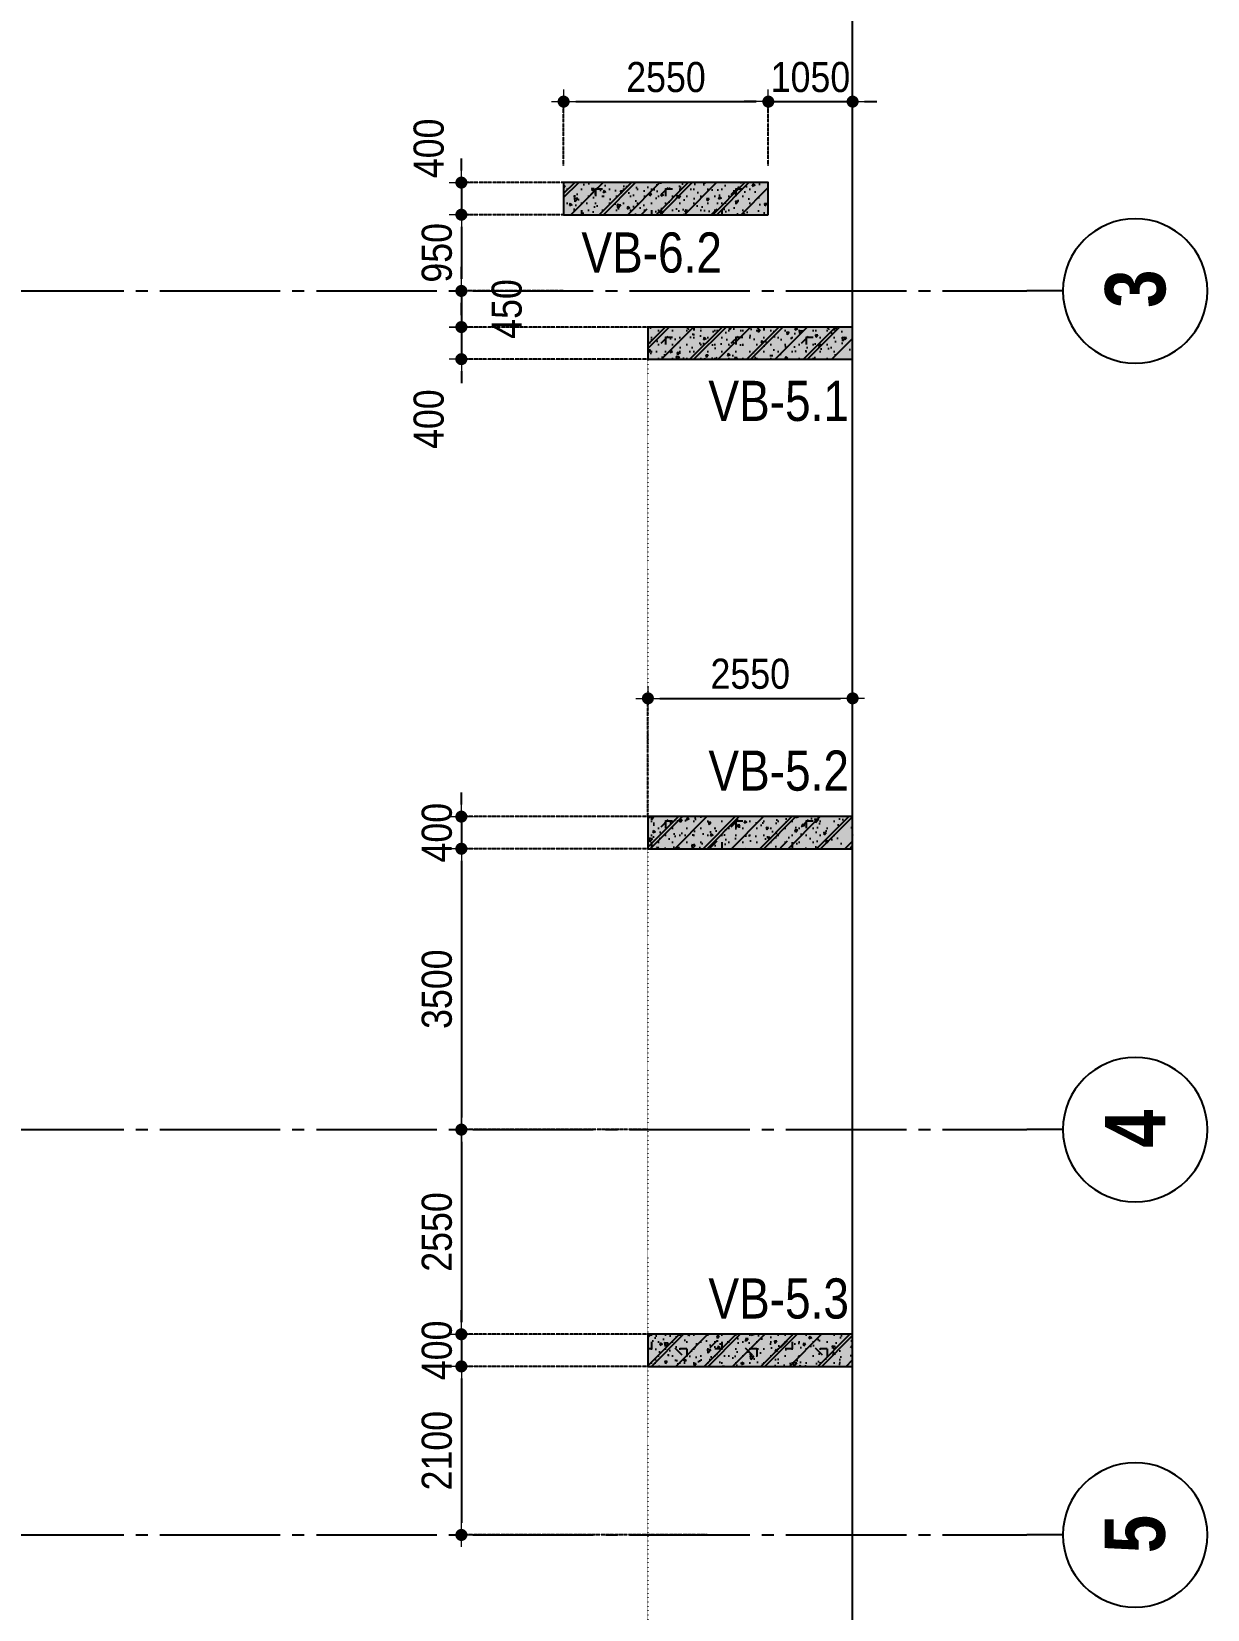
# Model space of a CAD drawing. Header units: millimetres. Extents: x -3973692 to -2843767, y 592734 to 838475.
# Drawn here: x -3259173 to -3244525, y 734603 to 754263 of the extents above; entities that cross this region are included whole.
import ezdxf
from ezdxf.enums import TextEntityAlignment as Align

# ---------------------------------------------------------------- set-up
doc = ezdxf.new("R2010")
doc.units = ezdxf.units.MM
doc.header["$MEASUREMENT"] = 0
doc.header["$PDMODE"] = 3
doc.header["$PDSIZE"] = -20
for name, pattern in [('CHG_XX_Luoi truc-Block B$0$MB_Luoi truc-150-TWB$0$Center101', [13, 10, -1, 1, -1]), ('DIVIDE2', [15.87499999999999, 6.349999999999998, -3.174999999999998, 0, -3.174999999999998, 0, -3.174999999999998]), ('DOT2', [0.125, 0, -0.125]), ('HIDDEN5', [2.8375, 1.25, -1.5875])]:
    doc.linetypes.add(name, pattern=pattern)
doc.layers.get('0').update_dxf_attribs({"lineweight": 9})
doc.layers.get('Defpoints').update_dxf_attribs({"color": 10, "lineweight": 0})
for name, color, linetype, lineweight in [("'S_General_Dim_1", 1, 'Continuous', 18), ("'S_General_Divide_3 Intermediate", 3, 'DIVIDE2', 40), ('CHG_XX_Cot_Block B-T2-3$0$DBAO', 3, 'Continuous', 13), ('TEXT', 7, 'Continuous', 15)]:
    doc.layers.add(name, color=color, linetype=linetype, lineweight=lineweight)
for name, color, linetype in [('CHG_XX_Cot_Block B-T2-3$0$mb_cot tang 4-8 twb$0$Concrete Hatch', 218, 'Continuous'), ('CHG_XX_Cot_Block B-T2-3$0$mb_cot tang 4-8 twb$0$Concrete Line', 6, 'Continuous'), ('CHG_XX_Cot_Block B-T2-3$0$mb_cot tang 4-8 twb$0$Concrete Solid', 216, 'Continuous'), ('CHG_XX_Luoi truc-Block B$0$MB_Luoi truc-150-TWB$0$Grid', 34, 'Continuous'), ('CHG_XX_Luoi truc-Block B$0$MB_Luoi truc-150-TWB$0$Grid Line', 251, 'CHG_XX_Luoi truc-Block B$0$MB_Luoi truc-150-TWB$0$Center101'), ('dim', 1, 'Continuous')]:
    doc.layers.add(name, color=color, linetype=linetype)
doc.styles.add('arial', font='arial.ttf', dxfattribs={"width": 0.85})
doc.styles.add('CHG_XX_Luoi truc-Block B$0$MB_Luoi truc-150-TWB$0$Grid A-F$0$VNI-HelveCB', font='')
doc.styles.add('TTP-HelCon', font='')
doc.styles.get('CHG_XX_Luoi truc-Block B$0$MB_Luoi truc-150-TWB$0$Grid A-F$0$VNI-HelveCB').set_extended_font_data('VNI-Helve-Condense', bold=True)
doc.styles.get('TTP-HelCon').set_extended_font_data('VNI-Helve-Condense')
doc.dimstyles.new('150', dxfattribs={"dimscale": 150, "dimtxt": 2.5, "dimasz": 1, "dimexe": 0, "dimexo": 0, "dimgap": 0.75, "dimtad": 1, "dimdec": 0, "dimzin": 9, "dimdsep": 46, "dimtxsty": 'arial', "dimblk1": 'DIMDOT', "dimblk2": 'DIMDOT', "dimsah": 1, "dimcen": 2, "dimdle": 3, "dimclre": 8, "dimclrt": 2, "dimadec": 0, "dimazin": 0, "dimtfac": 1, "dimtdec": 0, "dimtix": 1, "dimtmove": 2, "dimatfit": 3, "dimldrblk": 'DIMPIJL', "dimfxl": 1, "dimtvp": 1.8, "dimtolj": 1, "dimtzin": 0, "dimarcsym": 0})

# ---------------------------------------------------------------- blocks, each defined once
blk = doc.blocks.new('*U3043')
at = {"layer": 'CHG_XX_Luoi truc-Block B$0$MB_Luoi truc-150-TWB$0$Grid', "lineweight": -2}
blk.add_line((0, 192), (0, 189), dxfattribs=at)
blk.add_circle((0, 198), 6, dxfattribs=at)
at = {"layer": 'CHG_XX_Luoi truc-Block B$0$MB_Luoi truc-150-TWB$0$Grid Line'}
blk.add_line((0, 0), (0, 189), dxfattribs=at)
at = {"layer": 'CHG_XX_Luoi truc-Block B$0$MB_Luoi truc-150-TWB$0$Grid', "lineweight": -2, "style": 'CHG_XX_Luoi truc-Block B$0$MB_Luoi truc-150-TWB$0$Grid A-F$0$VNI-HelveCB'}
for tag, p in [('GRIDSUB', (0, 198)), ('GRID', (0, -9))]:
    blk.add_attdef(tag, text='', height=5, dxfattribs=at).set_placement(p, align=Align.MIDDLE)
blk = doc.blocks.new('CHG_XX_Luoi truc-Block B', base_point=(8026088.360705459, 1047448.634998515))
at = {"layer": 'CHG_XX_Luoi truc-Block B$0$MB_Luoi truc-150-TWB$0$Grid Line'}
blk.add_line((8048788.360705578, 1046158.106275256), (8048788.360705578, 1128272.580775458), dxfattribs=at)
at = {"layer": 'CHG_XX_Luoi truc-Block B$0$MB_Luoi truc-150-TWB$0$Grid'}
ref = blk.add_blockref('*U3043', (8022608.235654154, 1114648.634998515), dxfattribs=dict(at, xscale=-150, yscale=150, zscale=150, rotation=270))
ref.add_attrib('GRIDSUB', '3', dxfattribs={"lineweight": -2, "height": 750, "rotation": 90, "style": 'CHG_XX_Luoi truc-Block B$0$MB_Luoi truc-150-TWB$0$Grid A-F$0$VNI-HelveCB'}).set_placement((8052308.235654154, 1114676.634998515), align=Align.MIDDLE)
ref = blk.add_blockref('*U3043', (8022608.235654154, 1104198.634998515), dxfattribs=dict(at, xscale=-150, yscale=150, zscale=150, rotation=270))
ref.add_attrib('GRIDSUB', '4', dxfattribs={"lineweight": -2, "height": 750, "rotation": 90, "style": 'CHG_XX_Luoi truc-Block B$0$MB_Luoi truc-150-TWB$0$Grid A-F$0$VNI-HelveCB'}).set_placement((8052308.235654154, 1104210.634998515), align=Align.MIDDLE)
ref = blk.add_blockref('*U3043', (8022608.235654154, 1099148.634998515), dxfattribs=dict(at, xscale=-150, yscale=150, zscale=150, rotation=270))
ref.add_attrib('GRIDSUB', '5', dxfattribs={"lineweight": -2, "height": 750, "rotation": 90, "style": 'CHG_XX_Luoi truc-Block B$0$MB_Luoi truc-150-TWB$0$Grid A-F$0$VNI-HelveCB'}).set_placement((8052308.235654154, 1099160.634998515), align=Align.MIDDLE)
blk = doc.blocks.new('*U3027')
at = {"layer": 'CHG_XX_Cot_Block B-T2-3$0$mb_cot tang 4-8 twb$0$Concrete Hatch'}
h = blk.add_hatch(dxfattribs=at)
h.set_pattern_fill('CONCRETE', color=256, scale=50, style=0, pattern_type=2)
h.set_pattern_definition([(45, (1000, -149.9999999999999), (-176.7766952966369, 176.7766952966369), []), (45, (1000, -99.99999999999986), (-353.5533905932737, 353.5533905932738), []), (49.99999999999999, (1000, -149.9999999999999), (358.6300913003767, -31.37606749129755), [37.5, -412.5]), (355, (1000, -149.9999999999999), (-69.3756668065, 376.0960668500059), [30, -330]), (100.4514, (1029.88584, -152.6146699999998), (289.2546908570108, 344.7197710304768), [31.870095, -350.571056]), (46.18420000000002, (1000, -49.99999999999986), (533.6205243128222, -82.75950716450905), [56.24999999999997, -618.7499999999995]), (96.6356, (1044.4683725, -56.89665349999987), (467.3313527743517, 487.0589354502209), [47.805144, -525.8565]), (351.1842, (1000, -49.99999999999986), (467.3309725668136, 487.0593004626623), [45, -495]), (21, (1050, -74.99999999999986), (298.4535260592309, -201.3094453326694), [37.5, -412.5]), (326.0000000000001, (1050, -74.99999999999986), (121.6576659607909, 362.5750225234265), [30, -330]), (71.4514, (1074.8711165, -91.77580299999985), (420.111314290745, 161.2652483549762), [31.870095, -350.571056]), (37.50000000000001, (1000, -149.9999999999999), (6.079927658645334, 166.4469269156558), [0, -326, 0, -335, 0, -331.25]), (7.499999999999999, (1000, -149.9999999999999), (131.5347687210743, 197.2058559411801), [0, -191, 0, -318.5, 0, -126.25]), (327.5, (888.5, -149.9999999999999), (266.9112180862045, -11.2774358671899), [0, -125, 0, -390, 0, -517.5]), (317.5, (838.5, -149.9999999999999), (291.5930846711931, 50.05249116615882), [0, -162.5, 0, -259, 0, -367.5]), (0, (1175, 25.00000000000014), (0, 875), [87.5, -787.5]), (0, (1437.5, 200.0000000000001), (0, 875), [87.5, -787.5]), (0, (1262.5, 550.0000000000001), (0, 875), [87.5, -350, 87.5, -350]), (90, (1175, 25.00000000000014), (-875, 5.35782974626967e-14), [87.5, -787.5]), (90, (1262.5, 550.0000000000001), (-875, 5.35782974626967e-14), [87.5, -787.5]), (90, (1525, 200.0000000000001), (-875, 5.35782974626967e-14), [87.5, -787.5]), (90, (1700, 462.5000000000001), (-875, 5.35782974626967e-14), [87.5, -787.5]), (135, (1262.5, 25.00000000000014), (-875.016357447105, 8.881784197001252e-14), [123.76, -1113.7]), (135, (1350, 550.0000000000001), (-875.016357447105, 8.881784197001252e-14), [123.76, -1113.7]), (45, (1437.5, 200.0000000000001), (8.881784197001252e-14, 875.016357447105), [123.76, -247.485, 123.76, -742.455]), (0, (825, -149.9999999999999), (87.5, 87.5), [-175, 0])])
h.paths.add_polyline_path([(-750, 150), (-750, -249.9999999999999), (1800, -250), (1800, 150)])
at = {"layer": 'CHG_XX_Cot_Block B-T2-3$0$mb_cot tang 4-8 twb$0$Concrete Solid'}
blk.add_hatch(color=256, dxfattribs=at).paths.add_polyline_path([(-750, 150), (-750, -249.9999999999999), (1800, -250), (1800, 150)])
at = {"layer": 'CHG_XX_Cot_Block B-T2-3$0$mb_cot tang 4-8 twb$0$Concrete Line'}
blk.add_lwpolyline([(-750, 150), (-750, -249.9999999999999), (1800, -250), (1800, 150)], close=True, dxfattribs=at)
blk = doc.blocks.new('*U3028')
at = {"layer": 'CHG_XX_Cot_Block B-T2-3$0$mb_cot tang 4-8 twb$0$Concrete Hatch'}
h = blk.add_hatch(dxfattribs=at)
h.set_pattern_fill('CONCRETE', color=256, scale=50, style=0, pattern_type=2)
h.set_pattern_definition([(45, (1000, -49.99999999999986), (-176.7766952966369, 176.7766952966369), []), (45, (1000, 1.4210854715202e-13), (-353.5533905932737, 353.5533905932738), []), (49.99999999999999, (1000, -49.99999999999986), (358.6300913003767, -31.37606749129755), [37.5, -412.5]), (355, (1000, -49.99999999999986), (-69.3756668065, 376.0960668500059), [30, -330]), (100.4514, (1029.88584, -52.61466999999985), (289.2546908570108, 344.7197710304768), [31.870095, -350.571056]), (46.18420000000002, (1000, 50.00000000000014), (533.6205243128222, -82.75950716450905), [56.24999999999997, -618.7499999999995]), (96.6356, (1044.4683725, 43.10334650000013), (467.3313527743517, 487.0589354502209), [47.805144, -525.8565]), (351.1842, (1000, 50.00000000000014), (467.3309725668136, 487.0593004626623), [45, -495]), (21, (1050, 25.00000000000014), (298.4535260592309, -201.3094453326694), [37.5, -412.5]), (326.0000000000001, (1050, 25.00000000000014), (121.6576659607909, 362.5750225234265), [30, -330]), (71.4514, (1074.8711165, 8.224197000000146), (420.111314290745, 161.2652483549762), [31.870095, -350.571056]), (37.50000000000001, (1000, -49.99999999999986), (6.079927658645334, 166.4469269156558), [0, -326, 0, -335, 0, -331.25]), (7.499999999999999, (1000, -49.99999999999986), (131.5347687210743, 197.2058559411801), [0, -191, 0, -318.5, 0, -126.25]), (327.5, (888.5, -49.99999999999986), (266.9112180862045, -11.2774358671899), [0, -125, 0, -390, 0, -517.5]), (317.5, (838.5, -49.99999999999986), (291.5930846711931, 50.05249116615882), [0, -162.5, 0, -259, 0, -367.5]), (0, (1175, 125.0000000000001), (0, 875), [87.5, -787.5]), (0, (1437.5, 300.0000000000001), (0, 875), [87.5, -787.5]), (0, (1262.5, 650.0000000000001), (0, 875), [87.5, -350, 87.5, -350]), (90, (1175, 125.0000000000001), (-875, 5.35782974626967e-14), [87.5, -787.5]), (90, (1262.5, 650.0000000000001), (-875, 5.35782974626967e-14), [87.5, -787.5]), (90, (1525, 300.0000000000001), (-875, 5.35782974626967e-14), [87.5, -787.5]), (90, (1700, 562.5000000000001), (-875, 5.35782974626967e-14), [87.5, -787.5]), (135, (1262.5, 125.0000000000001), (-875.016357447105, 8.881784197001252e-14), [123.76, -1113.7]), (135, (1350, 650.0000000000001), (-875.016357447105, 8.881784197001252e-14), [123.76, -1113.7]), (45, (1437.5, 300.0000000000001), (8.881784197001252e-14, 875.016357447105), [123.76, -247.485, 123.76, -742.455]), (0, (825, -49.99999999999986), (87.5, 87.5), [-175, 0])])
h.paths.add_polyline_path([(-750, 200), (-750, -199.9999999999999), (1800, -200), (1800, 200)])
at = {"layer": 'CHG_XX_Cot_Block B-T2-3$0$mb_cot tang 4-8 twb$0$Concrete Solid'}
blk.add_hatch(color=256, dxfattribs=at).paths.add_polyline_path([(-750, 200), (-750, -199.9999999999999), (1800, -200), (1800, 200)])
at = {"layer": 'CHG_XX_Cot_Block B-T2-3$0$mb_cot tang 4-8 twb$0$Concrete Line'}
blk.add_lwpolyline([(-750, 200), (-750, -199.9999999999999), (1800, -200), (1800, 200)], close=True, dxfattribs=at)
blk = doc.blocks.new('CHG_XX_Cot_Block B-T2-3', base_point=(8026088.360705459, 1047448.634998515))
at = {"layer": 'CHG_XX_Cot_Block B-T2-3$0$DBAO'}
blk.add_blockref('CHG_XX_Luoi truc-Block B', (8026088.360705459, 1047448.634998515), dxfattribs=at)
at = {"layer": 'CHG_XX_Cot_Block B-T2-3$0$mb_cot tang 4-8 twb$0$Concrete Line', "rotation": 180}
for name, p in [('*U3027', (8046988.360705577, 1115748.635007361)), ('*U3028', (8048038.360705577, 1113998.635007361)), ('*U3027', (8048038.360705577, 1107848.635007361)), ('*U3028', (8048038.360705577, 1101448.635007361))]:
    blk.add_blockref(name, p, dxfattribs=at)
blk = doc.blocks.new('b')
at = {"layer": 'TEXT', "color": 3, "style": 'TTP-HelCon'}
for s, p in [('VB-6.2', (-3378.400557851419, -10970.78498547967)), ('VB-5.1', (-1796.40261466708, -12819.67889465613)), ('VB-5.2', (-1796.40261466708, -17425.97989465622)), ('VB-5.3', (-1796.40261466708, -24003.43889465602))]:
    blk.add_text(s, height=500, dxfattribs=at).set_placement(p)
blk = doc.blocks.new('DIMDOT')
for p, q in [((1, 0), (-1, 0)), ((0, -1), (0, 1))]:
    blk.add_line(p, q)
at = {"const_width": 0.5}
blk.add_lwpolyline([(-0.25, 0, 1), (0.25, 0, 1)], format="xyb", close=True, dxfattribs=at)
blk = doc.blocks.new('*D802')
at = {"layer": "'S_General_Dim_1", "color": 8, "linetype": 'HIDDEN5', "lineweight": -2, "transparency": 16777216}
for p, q in [((-3252545.198556816, 752590.2407234383), (-3252545.198556816, 753389.9756098083)), ((-3249995.198556816, 752590.2407234383), (-3249995.198556816, 753389.9756098083))]:
    blk.add_line(p, q, dxfattribs=at)
at = {"layer": "'S_General_Dim_1", "color": 0, "lineweight": -2, "transparency": 16777216}
blk.add_line((-3252395.198556816, 753389.9756098083), (-3250145.198556816, 753389.9756098083), dxfattribs=at)
at = {"layer": 'Defpoints', "color": 0, "transparency": 16777216}
for p in [(-3249995.198556816, 753389.9756098083), (-3252545.198556816, 752590.2407234383), (-3249995.198556816, 752590.2407234383)]:
    blk.add_point(p, dxfattribs=at)
at = {"layer": "'S_General_Dim_1", "color": 0, "lineweight": -2, "transparency": 16777216, "xscale": 150, "yscale": 150, "zscale": 150, "rotation": 180}
blk.add_blockref('DIMDOT', (-3252545.198556816, 753389.9756098083), dxfattribs=at)
at = {"layer": "'S_General_Dim_1", "color": 0, "lineweight": -2, "transparency": 16777216, "xscale": 150, "yscale": 150, "zscale": 150}
blk.add_blockref('DIMDOT', (-3249995.198556816, 753389.9756098083), dxfattribs=at)
at = {"layer": "'S_General_Dim_1", "color": 2, "transparency": 16777216, "insert": (-3251270.198556816, 753693.940480204), "char_height": 375, "attachment_point": 5, "style": 'arial'}
blk.add_mtext('\\A1;2550', dxfattribs=at)
blk = doc.blocks.new('DIMPIJL')
at = {"linetype": 'ByBlock'}
blk.add_solid([(-2.5, 0.4166666666666686), (-2.5, -0.4166666666666686), (0, 0)], dxfattribs=at)
blk = doc.blocks.new('*D803')
at = {"layer": "'S_General_Dim_1", "color": 0, "lineweight": -2, "transparency": 16777216}
for p, q in [((-3253819.097939142, 752531.0114584323), (-3253819.097939142, 752681.0114584323)), ((-3253819.097939142, 752381.0114584323), (-3253819.097939142, 751981.0114584323)), ((-3253819.097939142, 751831.0114584323), (-3253819.097939142, 751681.0114584323))]:
    blk.add_line(p, q, dxfattribs=at)
at = {"layer": "'S_General_Dim_1", "color": 8, "linetype": 'HIDDEN5', "lineweight": -2, "transparency": 16777216}
for p, q in [((-3252545.198556818, 752381.0114584323), (-3253819.097939142, 752381.0114584323)), ((-3252545.198556818, 751981.0114584323), (-3253819.097939142, 751981.0114584323))]:
    blk.add_line(p, q, dxfattribs=at)
at = {"layer": 'Defpoints', "color": 0, "transparency": 16777216}
for p in [(-3252545.198556818, 752381.0114584323), (-3253819.097939142, 751981.0114584323), (-3252545.198556818, 751981.0114584323)]:
    blk.add_point(p, dxfattribs=at)
at = {"layer": "'S_General_Dim_1", "color": 0, "lineweight": -2, "transparency": 16777216, "xscale": 150, "yscale": 150, "zscale": 150}
for p, rotation in [((-3253819.097939142, 752381.0114584323), 270), ((-3253819.097939142, 751981.0114584323), 90)]:
    blk.add_blockref('DIMDOT', p, dxfattribs=dict(at, rotation=rotation))
at = {"layer": "'S_General_Dim_1", "color": 2, "transparency": 16777216, "insert": (-3254224.384432985, 752807.5797804882), "char_height": 375, "attachment_point": 5, "rotation": 90, "style": 'arial'}
blk.add_mtext('\\A1;400', dxfattribs=at)
blk = doc.blocks.new('*D804')
at = {"layer": "'S_General_Dim_1", "color": 8, "linetype": 'HIDDEN5', "lineweight": -2, "transparency": 16777216}
for p, q in [((-3252545.198556818, 751981.0114584323), (-3253819.097939142, 751981.0114584323)), ((-3252548.954833514, 751031.0114495863), (-3253819.097939142, 751031.0114495863))]:
    blk.add_line(p, q, dxfattribs=at)
at = {"layer": "'S_General_Dim_1", "color": 0, "lineweight": -2, "transparency": 16777216}
blk.add_line((-3253819.097939142, 751831.0114584323), (-3253819.097939142, 751181.0114495863), dxfattribs=at)
at = {"layer": 'Defpoints', "color": 0, "transparency": 16777216}
for p in [(-3252545.198556818, 751981.0114584323), (-3253819.097939142, 751031.0114495863), (-3252548.954833514, 751031.0114495863)]:
    blk.add_point(p, dxfattribs=at)
at = {"layer": "'S_General_Dim_1", "color": 0, "lineweight": -2, "transparency": 16777216, "xscale": 150, "yscale": 150, "zscale": 150}
for p, rotation in [((-3253819.097939142, 751981.0114584323), 90), ((-3253819.097939142, 751031.0114495863), 270)]:
    blk.add_blockref('DIMDOT', p, dxfattribs=dict(at, rotation=rotation))
at = {"layer": "'S_General_Dim_1", "color": 2, "transparency": 16777216, "insert": (-3254123.062809537, 751506.0114540101), "char_height": 375, "attachment_point": 5, "rotation": 90, "style": 'arial'}
blk.add_mtext('\\A1;950', dxfattribs=at)
blk = doc.blocks.new('*D805')
at = {"layer": "'S_General_Dim_1", "color": 0, "lineweight": -2, "transparency": 16777216}
for p, q in [((-3250145.198556816, 753389.9756098083), (-3250295.198556816, 753389.9756098083)), ((-3249995.198556816, 753389.9756098083), (-3248945.198556816, 753389.9756098083)), ((-3248795.198556816, 753389.9756098083), (-3248645.198556816, 753389.9756098083))]:
    blk.add_line(p, q, dxfattribs=at)
at = {"layer": "'S_General_Dim_1", "color": 8, "linetype": 'HIDDEN5', "lineweight": -2, "transparency": 16777216}
for p, q in [((-3249995.198556816, 752590.2407234383), (-3249995.198556816, 753389.9756098083)), ((-3248945.198556816, 752404.118975077), (-3248945.198556816, 753389.9756098083))]:
    blk.add_line(p, q, dxfattribs=at)
at = {"layer": 'Defpoints', "color": 0, "transparency": 16777216}
for p in [(-3248945.198556816, 753389.9756098083), (-3249995.198556816, 752590.2407234383), (-3248945.198556816, 752404.118975077)]:
    blk.add_point(p, dxfattribs=at)
at = {"layer": "'S_General_Dim_1", "color": 0, "lineweight": -2, "transparency": 16777216, "xscale": 150, "yscale": 150, "zscale": 150}
blk.add_blockref('DIMDOT', (-3249995.198556816, 753389.9756098083), dxfattribs=at)
at = {"layer": "'S_General_Dim_1", "color": 0, "lineweight": -2, "transparency": 16777216, "xscale": 150, "yscale": 150, "zscale": 150, "rotation": 180}
blk.add_blockref('DIMDOT', (-3248945.198556816, 753389.9756098083), dxfattribs=at)
at = {"layer": "'S_General_Dim_1", "color": 2, "transparency": 16777216, "insert": (-3249470.198556816, 753693.940480204), "char_height": 375, "attachment_point": 5, "style": 'arial'}
blk.add_mtext('\\A1;1050', dxfattribs=at)
blk = doc.blocks.new('*D806')
at = {"layer": "'S_General_Dim_1", "color": 0, "lineweight": -2, "transparency": 16777216}
for p, q in [((-3253819.097939148, 751181.0114495863), (-3253819.097939148, 751331.0114495863)), ((-3253819.097939148, 751031.0114495863), (-3253819.097939148, 750581.0114584328)), ((-3253819.097939148, 750431.0114584328), (-3253819.097939148, 750281.0114584328))]:
    blk.add_line(p, q, dxfattribs=at)
at = {"layer": "'S_General_Dim_1", "color": 8, "linetype": 'HIDDEN5', "lineweight": -2, "transparency": 16777216}
for p, q in [((-3252548.954833514, 751031.0114495863), (-3253819.097939148, 751031.0114495863)), ((-3251495.198556818, 750581.0114584328), (-3253819.097939148, 750581.0114584328))]:
    blk.add_line(p, q, dxfattribs=at)
at = {"layer": 'Defpoints', "color": 0, "transparency": 16777216}
for p in [(-3252548.954833514, 751031.0114495863), (-3253819.097939148, 750581.0114584328), (-3251495.198556818, 750581.0114584328)]:
    blk.add_point(p, dxfattribs=at)
at = {"layer": "'S_General_Dim_1", "color": 0, "lineweight": -2, "transparency": 16777216, "xscale": 150, "yscale": 150, "zscale": 150}
for p, rotation in [((-3253819.097939148, 751031.0114495863), 270), ((-3253819.097939148, 750581.0114584328), 90)]:
    blk.add_blockref('DIMDOT', p, dxfattribs=dict(at, rotation=rotation))
at = {"layer": "'S_General_Dim_1", "color": 2, "transparency": 16777216, "insert": (-3253252.3235934, 750806.0114540105), "char_height": 375, "attachment_point": 5, "rotation": 90, "style": 'arial'}
blk.add_mtext('\\A1;450', dxfattribs=at)
blk = doc.blocks.new('*D807')
at = {"layer": "'S_General_Dim_1", "color": 0, "lineweight": -2, "transparency": 16777216}
for p, q in [((-3253819.097939148, 750731.0114584328), (-3253819.097939148, 750881.0114584328)), ((-3253819.097939148, 750581.0114584328), (-3253819.097939148, 750181.0114584328)), ((-3253819.097939148, 750031.0114584328), (-3253819.097939148, 749881.0114584328))]:
    blk.add_line(p, q, dxfattribs=at)
at = {"layer": "'S_General_Dim_1", "color": 8, "linetype": 'HIDDEN5', "lineweight": -2, "transparency": 16777216}
for p, q in [((-3251495.198556818, 750581.0114584328), (-3253819.097939148, 750581.0114584328)), ((-3251495.198556818, 750181.0114584328), (-3253819.097939148, 750181.0114584328))]:
    blk.add_line(p, q, dxfattribs=at)
at = {"layer": 'Defpoints', "color": 0, "transparency": 16777216}
for p in [(-3251495.198556818, 750581.0114584328), (-3253819.097939148, 750181.0114584328), (-3251495.198556818, 750181.0114584328)]:
    blk.add_point(p, dxfattribs=at)
at = {"layer": "'S_General_Dim_1", "color": 0, "lineweight": -2, "transparency": 16777216, "xscale": 150, "yscale": 150, "zscale": 150}
for p, rotation in [((-3253819.097939148, 750581.0114584328), 270), ((-3253819.097939148, 750181.0114584328), 90)]:
    blk.add_blockref('DIMDOT', p, dxfattribs=dict(at, rotation=rotation))
at = {"layer": "'S_General_Dim_1", "color": 2, "transparency": 16777216, "insert": (-3254224.384432991, 749433.4788600105), "char_height": 375, "attachment_point": 5, "rotation": 90, "style": 'arial'}
blk.add_mtext('\\A1;400', dxfattribs=at)
blk = doc.blocks.new('*D786')
at = {"layer": "'S_General_Dim_1", "color": 0, "lineweight": -2, "transparency": 16777216}
for p, q in [((-3253819.09793915, 744631.0114584321), (-3253819.09793915, 744781.0114584321)), ((-3253819.09793915, 744481.0114584321), (-3253819.09793915, 744081.0114584321)), ((-3253819.09793915, 743931.0114584321), (-3253819.09793915, 743781.0114584321))]:
    blk.add_line(p, q, dxfattribs=at)
at = {"layer": "'S_General_Dim_1", "color": 8, "linetype": 'HIDDEN5', "lineweight": -2, "transparency": 16777216}
for p, q in [((-3251495.198556818, 744481.0114584321), (-3253819.09793915, 744481.0114584321)), ((-3251495.198556818, 744081.0114584321), (-3253819.09793915, 744081.0114584321))]:
    blk.add_line(p, q, dxfattribs=at)
at = {"layer": 'Defpoints', "color": 0, "transparency": 16777216}
for p in [(-3251495.198556818, 744481.0114584321), (-3253819.09793915, 744081.0114584321), (-3251495.198556818, 744081.0114584321)]:
    blk.add_point(p, dxfattribs=at)
at = {"layer": "'S_General_Dim_1", "color": 0, "lineweight": -2, "transparency": 16777216, "xscale": 150, "yscale": 150, "zscale": 150}
for p, rotation in [((-3253819.09793915, 744481.0114584321), 270), ((-3253819.09793915, 744081.0114584321), 90)]:
    blk.add_blockref('DIMDOT', p, dxfattribs=dict(at, rotation=rotation))
at = {"layer": "'S_General_Dim_1", "color": 2, "transparency": 16777216, "insert": (-3254123.062809545, 744281.0114584329), "char_height": 375, "attachment_point": 5, "rotation": 90, "style": 'arial'}
blk.add_mtext('\\A1;400', dxfattribs=at)
blk = doc.blocks.new('*D787')
at = {"layer": "'S_General_Dim_1", "color": 8, "linetype": 'HIDDEN5', "lineweight": -2, "transparency": 16777216}
for p, q in [((-3251495.198556818, 744081.0114584321), (-3253819.097939152, 744081.0114584321)), ((-3251495.198556818, 740581.0114495863), (-3253819.097939152, 740581.0114495863))]:
    blk.add_line(p, q, dxfattribs=at)
at = {"layer": "'S_General_Dim_1", "color": 0, "lineweight": -2, "transparency": 16777216}
blk.add_line((-3253819.097939152, 743931.0114584321), (-3253819.097939152, 740731.0114495863), dxfattribs=at)
at = {"layer": 'Defpoints', "color": 0, "transparency": 16777216}
for p in [(-3251495.198556818, 744081.0114584321), (-3253819.097939152, 740581.0114495863), (-3251495.198556818, 740581.0114495863)]:
    blk.add_point(p, dxfattribs=at)
at = {"layer": "'S_General_Dim_1", "color": 0, "lineweight": -2, "transparency": 16777216, "xscale": 150, "yscale": 150, "zscale": 150}
for p, rotation in [((-3253819.097939152, 744081.0114584321), 90), ((-3253819.097939152, 740581.0114495863), 270)]:
    blk.add_blockref('DIMDOT', p, dxfattribs=dict(at, rotation=rotation))
at = {"layer": "'S_General_Dim_1", "color": 2, "transparency": 16777216, "insert": (-3254123.190708592, 742331.0114540099), "char_height": 375, "attachment_point": 5, "rotation": 90, "style": 'arial'}
blk.add_mtext('\\A1;3500', dxfattribs=at)
blk = doc.blocks.new('*D788')
at = {"layer": "'S_General_Dim_1", "color": 8, "linetype": 'HIDDEN5', "lineweight": -2, "transparency": 16777216}
for p, q in [((-3251495.198556818, 740581.0114495863), (-3253819.097939154, 740581.0114495863)), ((-3251495.198556818, 738031.0114584329), (-3253819.097939154, 738031.0114584329))]:
    blk.add_line(p, q, dxfattribs=at)
at = {"layer": "'S_General_Dim_1", "color": 0, "lineweight": -2, "transparency": 16777216}
blk.add_line((-3253819.097939154, 740431.0114495863), (-3253819.097939154, 738181.0114584329), dxfattribs=at)
at = {"layer": 'Defpoints', "color": 0, "transparency": 16777216}
for p in [(-3251495.198556818, 740581.0114495863), (-3253819.097939154, 738031.0114584329), (-3251495.198556818, 738031.0114584329)]:
    blk.add_point(p, dxfattribs=at)
at = {"layer": "'S_General_Dim_1", "color": 0, "lineweight": -2, "transparency": 16777216, "xscale": 150, "yscale": 150, "zscale": 150}
for p, rotation in [((-3253819.097939154, 740581.0114495863), 90), ((-3253819.097939154, 738031.0114584329), 270)]:
    blk.add_blockref('DIMDOT', p, dxfattribs=dict(at, rotation=rotation))
at = {"layer": "'S_General_Dim_1", "color": 2, "transparency": 16777216, "insert": (-3254123.062809548, 739306.0114540104), "char_height": 375, "attachment_point": 5, "rotation": 90, "style": 'arial'}
blk.add_mtext('\\A1;2550', dxfattribs=at)
blk = doc.blocks.new('*D789')
at = {"layer": "'S_General_Dim_1", "color": 0, "lineweight": -2, "transparency": 16777216}
for p, q in [((-3253819.097939156, 738181.0114584329), (-3253819.097939156, 738331.0114584329)), ((-3253819.097939156, 738031.0114584329), (-3253819.097939156, 737631.0114584329)), ((-3253819.097939156, 737481.0114584329), (-3253819.097939156, 737331.0114584329))]:
    blk.add_line(p, q, dxfattribs=at)
at = {"layer": "'S_General_Dim_1", "color": 8, "linetype": 'HIDDEN5', "lineweight": -2, "transparency": 16777216}
for p, q in [((-3251495.198556818, 738031.0114584329), (-3253819.097939156, 738031.0114584329)), ((-3251495.198556818, 737631.0114584329), (-3253819.097939156, 737631.0114584329))]:
    blk.add_line(p, q, dxfattribs=at)
at = {"layer": 'Defpoints', "color": 0, "transparency": 16777216}
for p in [(-3251495.198556818, 738031.0114584329), (-3253819.097939156, 737631.0114584329), (-3251495.198556818, 737631.0114584329)]:
    blk.add_point(p, dxfattribs=at)
at = {"layer": "'S_General_Dim_1", "color": 0, "lineweight": -2, "transparency": 16777216, "xscale": 150, "yscale": 150, "zscale": 150}
for p, rotation in [((-3253819.097939156, 738031.0114584329), 270), ((-3253819.097939156, 737631.0114584329), 90)]:
    blk.add_blockref('DIMDOT', p, dxfattribs=dict(at, rotation=rotation))
at = {"layer": "'S_General_Dim_1", "color": 2, "transparency": 16777216, "insert": (-3254123.06280955, 737831.0114584337), "char_height": 375, "attachment_point": 5, "rotation": 90, "style": 'arial'}
blk.add_mtext('\\A1;400', dxfattribs=at)
blk = doc.blocks.new('*D790')
at = {"layer": "'S_General_Dim_1", "color": 8, "linetype": 'HIDDEN5', "lineweight": -2, "transparency": 16777216}
for p, q in [((-3251495.198556818, 737631.0114584329), (-3253819.097939157, 737631.0114584329)), ((-3250755.906180086, 735531.0114495863), (-3253819.097939157, 735531.0114495863))]:
    blk.add_line(p, q, dxfattribs=at)
at = {"layer": "'S_General_Dim_1", "color": 0, "lineweight": -2, "transparency": 16777216}
blk.add_line((-3253819.097939157, 737481.0114584329), (-3253819.097939157, 735681.0114495863), dxfattribs=at)
at = {"layer": 'Defpoints', "color": 0, "transparency": 16777216}
for p in [(-3251495.198556818, 737631.0114584329), (-3253819.097939157, 735531.0114495863), (-3250755.906180086, 735531.0114495863)]:
    blk.add_point(p, dxfattribs=at)
at = {"layer": "'S_General_Dim_1", "color": 0, "lineweight": -2, "transparency": 16777216, "xscale": 150, "yscale": 150, "zscale": 150}
for p, rotation in [((-3253819.097939157, 737631.0114584329), 90), ((-3253819.097939157, 735531.0114495863), 270)]:
    blk.add_blockref('DIMDOT', p, dxfattribs=dict(at, rotation=rotation))
at = {"layer": "'S_General_Dim_1", "color": 2, "transparency": 16777216, "insert": (-3254123.062809552, 736581.0114540104), "char_height": 375, "attachment_point": 5, "rotation": 90, "style": 'arial'}
blk.add_mtext('\\A1;2100', dxfattribs=at)
blk = doc.blocks.new('*D1978')
at = {"layer": "'S_General_Dim_1", "color": 8, "linetype": 'HIDDEN5', "lineweight": -2, "transparency": 16777216}
for p, q in [((-3251495.198556816, 744481.0114584322), (-3251495.198556816, 745954.9268670758)), ((-3248945.198556816, 744481.0114584322), (-3248945.198556816, 745954.9268670758))]:
    blk.add_line(p, q, dxfattribs=at)
at = {"layer": "'S_General_Dim_1", "color": 0, "lineweight": -2, "transparency": 16777216}
blk.add_line((-3251345.198556816, 745954.9268670758), (-3249095.198556816, 745954.9268670758), dxfattribs=at)
at = {"layer": 'Defpoints', "color": 0, "transparency": 16777216}
for p in [(-3248945.198556816, 745954.9268670758), (-3251495.198556816, 744481.0114584322), (-3248945.198556816, 744481.0114584322)]:
    blk.add_point(p, dxfattribs=at)
at = {"layer": "'S_General_Dim_1", "color": 0, "lineweight": -2, "transparency": 16777216, "xscale": 150, "yscale": 150, "zscale": 150, "rotation": 180}
blk.add_blockref('DIMDOT', (-3251495.198556816, 745954.9268670758), dxfattribs=at)
at = {"layer": "'S_General_Dim_1", "color": 0, "lineweight": -2, "transparency": 16777216, "xscale": 150, "yscale": 150, "zscale": 150}
blk.add_blockref('DIMDOT', (-3248945.198556816, 745954.9268670758), dxfattribs=at)
at = {"layer": "'S_General_Dim_1", "color": 2, "transparency": 16777216, "insert": (-3250220.198556816, 746258.8917374715), "char_height": 375, "attachment_point": 5, "style": 'arial'}
blk.add_mtext('\\A1;2550', dxfattribs=at)

msp = doc.modelspace()

# ---------------------------------------------------------------- linework, layer by layer
at = {"layer": 'dim', "linetype": 'DOT2', "ltscale": 10}
msp.add_line((-3251495.198556816, 750581.0114584325), (-3251495.198556816, 690231.0114584317), dxfattribs=at)

# ---------------------------------------------------------------- block references
at = {"layer": "'S_General_Divide_3 Intermediate"}
msp.add_blockref('CHG_XX_Cot_Block B-T2-3', (-3271645.198556934, 683831.0114495861), dxfattribs=at)
at = {"layer": 'dim'}
msp.add_blockref('b', (-3248945.198556815, 762231.011449586), dxfattribs=at)

# ---------------------------------------------------------------- dimensions: what is measured, and where the dimension line sits
at = {"layer": "'S_General_Dim_1"}
for base, p1, p2, picture, middle in [((-3249995.198556816, 753389.9756098083), (-3252545.198556816, 752590.2407234383), (-3249995.198556816, 752590.2407234383), '*D802', (-3251270.198556816, 753693.940480204)), ((-3248945.198556816, 753389.9756098083), (-3249995.198556816, 752590.2407234383), (-3248945.198556816, 752404.118975077), '*D805', (-3249470.198556816, 753693.940480204)), ((-3248945.198556816, 745954.9268670758), (-3251495.198556816, 744481.0114584322), (-3248945.198556816, 744481.0114584322), '*D1978', (-3250220.198556816, 746258.8917374715))]:
    dim = msp.add_linear_dim(base=base, p1=p1, p2=p2, dimstyle='150', dxfattribs=at)
    dim.commit()
    dim.dimension.update_dxf_attribs({"geometry": picture, "text_midpoint": middle})
for base, p1, p2, picture, middle in [((-3253819.097939142, 751981.0114584323), (-3252545.198556816, 752381.0114584321), (-3252545.198556816, 751981.0114584321), '*D803', (-3254224.384432985, 752807.5797804882)), ((-3253819.097939148, 750581.0114584328), (-3252548.954833512, 751031.011449586), (-3251495.198556816, 750581.0114584325), '*D806', (-3253252.3235934, 750806.0114540105)), ((-3253819.097939148, 750181.0114584328), (-3251495.198556816, 750581.0114584325), (-3251495.198556816, 750181.0114584325), '*D807', (-3254224.384432991, 749433.4788600105))]:
    dim = msp.add_linear_dim(base=base, p1=p1, p2=p2, angle=90, dimstyle='150', dxfattribs=at)
    dim.commit()
    dim.dimension.update_dxf_attribs({"geometry": picture, "text_midpoint": middle, "dimtype": 160})
for base, p1, p2, picture, middle in [((-3253819.097939142, 751031.0114495863), (-3252545.198556816, 751981.0114584321), (-3252548.954833512, 751031.011449586), '*D804', (-3254123.062809537, 751506.0114540101)), ((-3253819.09793915, 744081.0114584321), (-3251495.198556816, 744481.0114584318), (-3251495.198556816, 744081.0114584318), '*D786', (-3254123.062809545, 744281.0114584329)), ((-3253819.097939152, 740581.0114495863), (-3251495.198556816, 744081.0114584318), (-3251495.198556816, 740581.011449586), '*D787', (-3254123.190708592, 742331.0114540099)), ((-3253819.097939154, 738031.0114584329), (-3251495.198556816, 740581.011449586), (-3251495.198556816, 738031.0114584327), '*D788', (-3254123.062809548, 739306.0114540104)), ((-3253819.097939156, 737631.0114584329), (-3251495.198556816, 738031.0114584327), (-3251495.198556816, 737631.0114584327), '*D789', (-3254123.06280955, 737831.0114584337)), ((-3253819.097939157, 735531.0114495863), (-3251495.198556816, 737631.0114584327), (-3250755.906180084, 735531.011449586), '*D790', (-3254123.062809552, 736581.0114540104))]:
    dim = msp.add_linear_dim(base=base, p1=p1, p2=p2, angle=90, dimstyle='150', dxfattribs=at)
    dim.commit()
    dim.dimension.update_dxf_attribs({"geometry": picture, "text_midpoint": middle})

doc.saveas('drawing.dxf')
